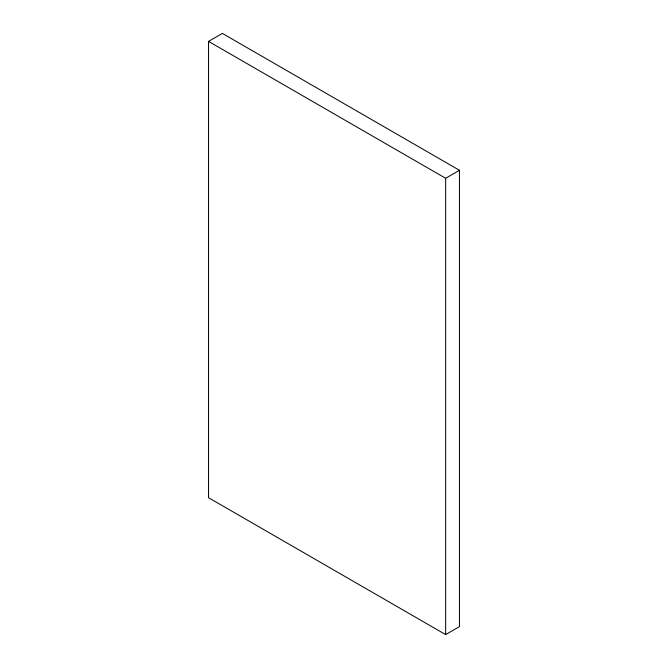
<?xml version="1.0" encoding="UTF-8"?>
<svg xmlns="http://www.w3.org/2000/svg" width="668" height="668" viewBox="0 0 668 668"><rect width="100%" height="100%" fill="white"/><g stroke="black" fill="none" stroke-linecap="round" stroke-linejoin="round"><path stroke-width="1" d="M208.533 41.383L222.361 33.4L459.467 170.298L459.467 626.617L445.639 634.6L208.533 497.702L208.533 41.383L445.639 178.281L459.467 170.298M445.639 178.281L445.639 634.6"/></g></svg>
